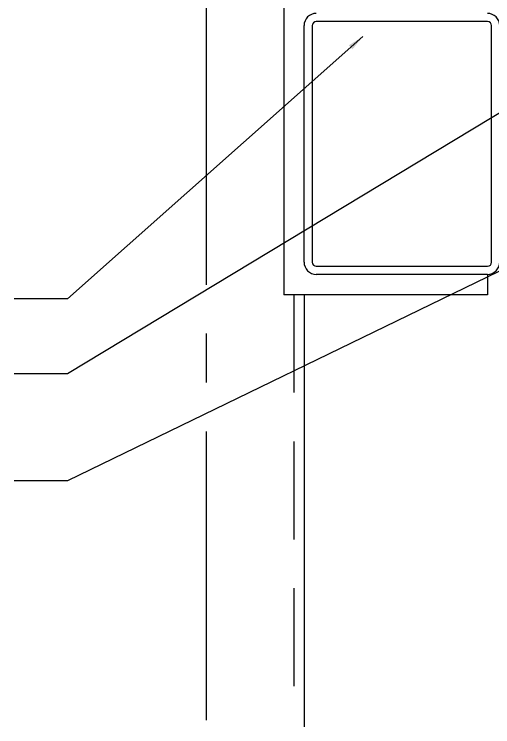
# Model space of a CAD drawing. Header units: inches. Extents: x 0 to 10293, y 0 to 4182.
# Drawn here: x 515.63 to 530.3, y 4094.95 to 4116.79 of the extents above; entities that cross this region are included whole.
import ezdxf

# ---------------------------------------------------------------- set-up
doc = ezdxf.new("R2010")
doc.units = ezdxf.units.IN
doc.header["$LTSCALE"] = 48
doc.header["$MEASUREMENT"] = 0
doc.linetypes.add('CENTER2', pattern=[1.125, 0.75, -0.125, 0.125, -0.125])
doc.linetypes.add('HIDDEN4', pattern=[0.0937, 0.0625, -0.0312])
doc.styles.add('Arch-Dim', font='romans.shx', dxfattribs={"width": 0.75})
doc.dimstyles.new('Aec-Arch-I-96', dxfattribs={"dimscale": 96, "dimtxt": 0.09375, "dimasz": 0.0625, "dimexe": 0.0625, "dimexo": 0.0625, "dimgap": 0.03125, "dimtad": 1, "dimdec": 4, "dimzin": 3, "dimdsep": 46, "dimlunit": 4, "dimtxsty": 'Arch-Dim', "dimblk": 'ARCHTICK', "dimcen": 0.09375, "dimazin": 2, "dimtfac": 0.75, "dimtdec": 4, "dimtix": 1, "dimtmove": 2, "dimatfit": 2, "dimfxl": 0, "dimtolj": 1, "dimtzin": 0, "dimarcsym": 0})

# ---------------------------------------------------------------- blocks, each defined once
blk = doc.blocks.new('_ArchTick')
at = {"color": 0, "linetype": 'ByBlock', "const_width": 0.15}
blk.add_lwpolyline([(-0.5, -0.5), (0.5, 0.5)], dxfattribs=at)

msp = doc.modelspace()

# ---------------------------------------------------------------- linework, layer by layer
for p, q in [((523.89122, 4132.00387), (523.89122, 4108.19407)), ((530.14122, 4108.81907), (530.14122, 4108.19407)), ((530.14122, 4108.19407), (523.89122, 4108.19407)), ((524.51622, 4108.19407), (524.51622, 4094.95135))]:
    msp.add_line(p, q)
at = {"linetype": 'CENTER2', "ltscale": 0.25}
msp.add_line((521.51622, 4131.00175), (521.51622, 4095.1498), dxfattribs=at)
at = {"linetype": 'Continuous'}
for p, q in [((530.14122, 4116.56907), (524.89122, 4116.56907)), ((524.51622, 4109.19407), (524.51622, 4116.44407)), ((524.76622, 4116.44407), (524.76622, 4109.19407)), ((530.26622, 4109.19407), (530.26622, 4116.44407)), ((524.89122, 4109.06907), (530.14122, 4109.06907)), ((530.14122, 4108.81907), (524.89122, 4108.81907))]:
    msp.add_line(p, q, dxfattribs=at)
at = {"linetype": 'HIDDEN4'}
msp.add_line((524.20372, 4108.19407), (524.20372, 4095.0507), dxfattribs=at)
at = {"linetype": 'Continuous'}
for centre, radius, start, end in [((524.89122, 4116.44407), 0.375, 90, 180), ((530.14122, 4116.44407), 0.375, 0, 90), ((524.89122, 4116.44407), 0.125, 90, 180), ((530.14122, 4116.44407), 0.125, 0, 90), ((524.89122, 4109.19407), 0.375, 180, 270), ((524.89122, 4109.19407), 0.125, 180, 270), ((530.14122, 4109.19407), 0.375, 270, 0), ((530.14122, 4109.19407), 0.125, 270, 0)]:
    msp.add_arc(centre, radius, start, end, dxfattribs=at)

# ---------------------------------------------------------------- leaders
for points in [[(526.3195, 4116.11212), (517.26049, 4108.07203), (515.62835, 4108.07203)], [(531.05846, 4114.09259), (517.26049, 4105.7692), (515.62835, 4105.7692)], [(531.61468, 4109.45309), (517.26049, 4102.49085), (515.62835, 4102.49085)]]:
    msp.add_leader(points, dimstyle='Aec-Arch-I-96', override={"dimscale": 8, "dimtxt": 0.125})

doc.saveas('drawing.dxf')
